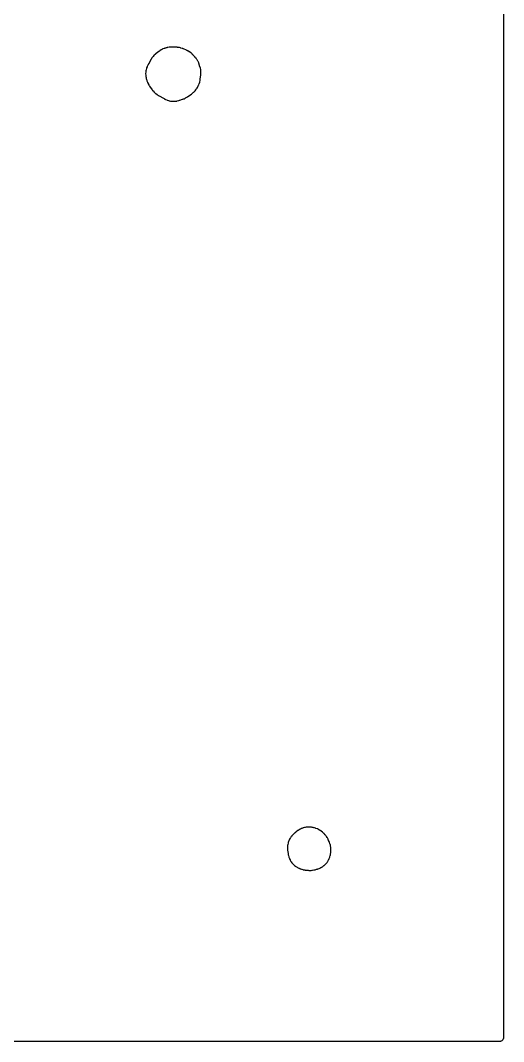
# Model space of a CAD drawing. Header units: millimetres. Extents: x 0 to 300, y 0 to 300.
# Drawn here: x 232 to 300.1, y -0.1 to 144 of the extents above; entities that cross this region are included whole.
import ezdxf

# ---------------------------------------------------------------- set-up
doc = ezdxf.new("R2010")
doc.units = ezdxf.units.MM
doc.layers.add('CUT', color=7, linetype='CONTINUOUS')

msp = doc.modelspace()

# ---------------------------------------------------------------- linework, layer by layer
at = {"layer": 'CUT'}
msp.add_lwpolyline([(300.0625, 298.5625), (300.0625, 1.4375), (300.0625, 0.5522), (300.0589, 0.4788), (300.0503, 0.4206), (300.036, 0.3635), (300.0162, 0.3082), (299.991, 0.255), (299.9608, 0.2046), (299.9257, 0.1573), (299.8863, 0.1137), (299.8427, 0.0743), (299.7954, 0.0392), (299.745, 0.009), (299.6918, -0.0162), (299.6365, -0.036), (299.5794, -0.0503), (299.5212, -0.0589), (299.4478, -0.0625), (298.5625, -0.0625), (1.4375, -0.0625)], dxfattribs=at)
for points in [[(249.9679, 135.0195), (250.0561, 134.8672), (250.0704, 134.8438), (250.0994, 134.7987), (250.107, 134.7872), (250.1569, 134.7133), (250.1647, 134.702), (250.5204, 134.2003), (250.5299, 134.1873), (250.5928, 134.1035), (250.6026, 134.0907), (250.6418, 134.0414), (250.6625, 134.0166), (250.7994, 133.8618), (250.8447, 133.8159), (250.9954, 133.6786), (251.0453, 133.6378), (251.2122, 133.5158), (251.2387, 133.4974), (251.2914, 133.4631), (251.3051, 133.4544), (251.3944, 133.3996), (251.4083, 133.3913), (252.1977, 132.9353), (252.2113, 132.9277), (252.3001, 132.8794), (252.3138, 132.8721), (252.3679, 132.8445), (252.3959, 132.8311), (252.5779, 132.7498), (252.6359, 132.7274), (252.8252, 132.6654), (252.855, 132.6565), (252.878, 132.6503), (252.9062, 132.6434), (253.0906, 132.6029), (253.1191, 132.5973), (253.1293, 132.5956), (253.1561, 132.5917), (253.328, 132.5705), (253.3818, 132.5663), (253.5526, 132.5607), (253.6066, 132.5614), (253.7772, 132.5711), (253.8309, 132.5767), (253.9999, 132.6018), (254.0529, 132.6121), (254.2213, 132.6529), (254.2474, 132.6598), (254.2981, 132.6745), (254.311, 132.6784), (254.3948, 132.7048), (254.4076, 132.709), (254.8228, 132.8501), (254.8365, 132.855), (254.9253, 132.8876), (254.9389, 132.8928), (254.9918, 132.9137), (255.0186, 132.925), (255.1887, 133.0019), (255.2405, 133.0284), (255.4023, 133.1214), (255.4272, 133.1366), (255.475, 133.1673), (255.4872, 133.1753), (255.5656, 133.2283), (255.5775, 133.2366), (256.0582, 133.5789), (256.0699, 133.5874), (256.1454, 133.644), (256.1569, 133.6528), (256.2014, 133.6879), (256.2237, 133.7063), (256.364, 133.8283), (256.4059, 133.8684), (256.532, 134.0015), (256.5698, 134.0455), (256.6841, 134.1921), (256.7014, 134.2154), (256.734, 134.2617), (256.7422, 134.2737), (256.7946, 134.352), (256.8025, 134.3642), (256.9019, 134.5209), (256.909, 134.5325), (256.9549, 134.6085), (256.9618, 134.6203), (256.9883, 134.6666), (257.0013, 134.6906), (257.0812, 134.8464), (257.1039, 134.8961), (257.1685, 135.0563), (257.1866, 135.1078), (257.2363, 135.2732), (257.2496, 135.3262), (257.2846, 135.4977), (257.2894, 135.5246), (257.2977, 135.5773), (257.2996, 135.5908), (257.3114, 135.6788), (257.313, 135.6924), (257.3795, 136.295), (257.381, 136.3104), (257.3895, 136.4106), (257.3906, 136.4261), (257.3941, 136.4864), (257.3951, 136.5174), (257.3964, 136.7157), (257.3936, 136.7775), (257.3748, 136.9723), (257.3656, 137.0335), (257.3263, 137.2279), (257.3193, 137.2581), (257.3043, 137.3166), (257.3003, 137.3316), (257.2727, 137.4283), (257.2683, 137.4432), (257.1714, 137.7532), (257.1662, 137.769), (257.1313, 137.8708), (257.1257, 137.8864), (257.1031, 137.9469), (257.0906, 137.9776), (257.0053, 138.1719), (256.9754, 138.231), (256.8708, 138.4122), (256.8345, 138.4677), (256.7088, 138.6386), (256.6884, 138.6647), (256.6473, 138.7146), (256.6366, 138.7272), (256.5659, 138.8084), (256.5548, 138.8207), (256.3075, 139.0891), (256.297, 139.1002), (256.2278, 139.1714), (256.217, 139.1823), (256.1744, 139.224), (256.1521, 139.2448), (256.0054, 139.3746), (255.9576, 139.4127), (255.8007, 139.5253), (255.7493, 139.5583), (255.5795, 139.6557), (255.5526, 139.6702), (255.4994, 139.6972), (255.4857, 139.704), (255.396, 139.7466), (255.3821, 139.753), (254.9543, 139.9434), (254.9413, 139.949), (254.8562, 139.9844), (254.8431, 139.9897), (254.7915, 140.0098), (254.7648, 140.0195), (254.5925, 140.0774), (254.538, 140.0929), (254.3634, 140.1337), (254.3077, 140.1439), (254.1276, 140.1684), (254.0994, 140.1716), (254.0443, 140.1764), (254.0301, 140.1775), (253.9382, 140.1834), (253.924, 140.1841), (253.4215, 140.2045), (253.4056, 140.2049), (253.3021, 140.2064), (253.2862, 140.2064), (253.224, 140.2056), (253.1922, 140.2044), (252.9885, 140.191), (252.9252, 140.1834), (252.7241, 140.1485), (252.6929, 140.1422), (252.6323, 140.1283), (252.6168, 140.1246), (252.5165, 140.0988), (252.5012, 140.0946), (252.4199, 140.0715), (252.4062, 140.0674), (252.3177, 140.0398), (252.3042, 140.0354), (252.2514, 140.0176), (252.2246, 140.0078), (252.0544, 139.9412), (252.0023, 139.9179), (251.8414, 139.8365), (251.7918, 139.8084), (251.6372, 139.7107), (251.6135, 139.6949), (251.5678, 139.663), (251.5563, 139.6547), (251.4816, 139.5997), (251.4702, 139.5911), (251.1021, 139.3063), (251.0908, 139.2973), (251.0181, 139.2382), (251.007, 139.229), (250.9642, 139.1924), (250.9427, 139.1732), (250.8081, 139.0466), (250.768, 139.0052), (250.6478, 138.8682), (250.6119, 138.823), (250.504, 138.6731), (250.4877, 138.6493), (250.457, 138.6021), (250.4493, 138.5899), (250.4002, 138.5101), (250.3928, 138.4977), (249.9939, 137.8136), (249.9872, 137.8018), (249.9445, 137.7247), (249.9381, 137.7128), (249.9135, 137.6659), (249.9015, 137.6416), (249.8279, 137.4842), (249.8072, 137.4341), (249.7481, 137.2707), (249.7394, 137.2451), (249.7325, 137.2228), (249.7246, 137.1951), (249.6776, 137.0142), (249.671, 136.9862), (249.6643, 136.9538), (249.6588, 136.9239), (249.6286, 136.7311), (249.6223, 136.6706), (249.6119, 136.4785), (249.6117, 136.4176), (249.6209, 136.2254), (249.6269, 136.1648), (249.6559, 135.9719), (249.6612, 135.9419), (249.673, 135.8837), (249.6762, 135.8688), (249.6983, 135.7724), (249.7019, 135.7576), (249.734, 135.632), (249.7376, 135.6187), (249.7617, 135.5328), (249.7655, 135.5196), (249.7812, 135.4683), (249.7898, 135.4423), (249.8489, 135.2765), (249.8696, 135.2257), (249.9426, 135.0682)], [(269.9935, 25.5087), (270.0865, 25.354), (270.1182, 25.3066), (270.2255, 25.1615), (270.2616, 25.1172), (270.3822, 24.983), (270.4223, 24.9424), (270.5552, 24.8202), (270.599, 24.7836), (270.7428, 24.6746), (270.7899, 24.6423), (270.9455, 24.5461), (270.9702, 24.5317), (271.0189, 24.5047), (271.0315, 24.4979), (271.1137, 24.4549), (271.1264, 24.4484), (271.2144, 24.405), (271.2269, 24.399), (271.3085, 24.3611), (271.3211, 24.3554), (271.3707, 24.3337), (271.3963, 24.3232), (271.5621, 24.2597), (271.6147, 24.2423), (271.7833, 24.195), (271.8372, 24.1825), (272.0118, 24.1505), (272.0392, 24.1461), (272.0928, 24.1389), (272.1065, 24.1372), (272.196, 24.1271), (272.2098, 24.1257), (272.5288, 24.0973), (272.5418, 24.0962), (272.6265, 24.0905), (272.6396, 24.0898), (272.6906, 24.0875), (272.7167, 24.0869), (272.8842, 24.0866), (272.9364, 24.0887), (273.101, 24.1028), (273.1528, 24.1095), (273.3178, 24.1383), (273.3435, 24.1433), (273.3933, 24.1542), (273.4061, 24.1572), (273.4886, 24.1772), (273.5012, 24.1804), (273.7107, 24.236), (273.7248, 24.2399), (273.8164, 24.2666), (273.8304, 24.2709), (273.885, 24.2883), (273.9127, 24.2979), (274.0889, 24.3636), (274.1427, 24.3868), (274.3093, 24.4683), (274.3607, 24.4967), (274.5207, 24.5954), (274.5453, 24.6114), (274.5604, 24.6218), (274.5853, 24.6399), (274.7446, 24.7618), (274.7686, 24.7811), (274.7898, 24.7992), (274.8139, 24.8209), (274.9646, 24.9637), (275.0091, 25.0107), (275.1416, 25.1667), (275.1808, 25.2183), (275.2973, 25.39), (275.3148, 25.4173), (275.3292, 25.4413), (275.3452, 25.4696), (275.4441, 25.6559), (275.4586, 25.685), (275.4706, 25.7109), (275.4835, 25.7408), (275.5608, 25.9347), (275.5816, 25.9964), (275.6374, 26.1975), (275.6453, 26.2292), (275.6589, 26.2912), (275.6622, 26.3072), (275.6822, 26.4112), (275.685, 26.4272), (275.6874, 26.4419), (275.6897, 26.4574), (275.7035, 26.558), (275.7055, 26.5735), (275.7122, 26.6342), (275.7148, 26.6653), (275.7264, 26.8653), (275.7268, 26.9278), (275.7175, 27.1279), (275.7153, 27.1591), (275.7093, 27.2198), (275.7076, 27.2353), (275.695, 27.3361), (275.6928, 27.3516), (275.6796, 27.4385), (275.6775, 27.4514), (275.663, 27.535), (275.6606, 27.5479), (275.6508, 27.5979), (275.6452, 27.6234), (275.6058, 27.7861), (275.5914, 27.8362), (275.538, 27.9949), (275.5291, 28.0194), (275.5108, 28.067), (275.506, 28.0792), (275.4737, 28.1577), (275.4686, 28.1697), (275.4024, 28.3215), (275.3967, 28.334), (275.3592, 28.4149), (275.3533, 28.4273), (275.3296, 28.4754), (275.3169, 28.4998), (275.2321, 28.6539), (275.2035, 28.7007), (275.105, 28.8464), (275.0891, 28.8688), (275.057, 28.9118), (275.0487, 28.9227), (274.9938, 28.993), (274.9852, 29.0037), (274.9018, 29.1057), (274.8908, 29.1188), (274.8181, 29.2026), (274.8067, 29.2153), (274.7617, 29.2643), (274.7379, 29.2888), (274.581, 29.4412), (274.5295, 29.4859), (274.3563, 29.6195), (274.3287, 29.6396), (274.2738, 29.6772), (274.2596, 29.6866), (274.1663, 29.7466), (274.1518, 29.7557), (274.1434, 29.7607), (274.1318, 29.7676), (274.0559, 29.8111), (274.0442, 29.8177), (273.998, 29.8428), (273.9741, 29.8552), (273.8189, 29.9308), (273.7695, 29.9522), (273.6104, 30.0128), (273.5593, 30.0296), (273.3932, 30.0764), (273.3671, 30.0831), (273.3159, 30.095), (273.3028, 30.0979), (273.2171, 30.1159), (273.2039, 30.1185), (273.0852, 30.1406), (273.0722, 30.1429), (272.9877, 30.1568), (272.9747, 30.1587), (272.9237, 30.166), (272.8975, 30.1691), (272.7294, 30.1853), (272.6768, 30.1881), (272.5102, 30.1896), (272.4575, 30.1877), (272.2919, 30.1746), (272.2394, 30.168), (272.0729, 30.1399), (272.0205, 30.1286), (271.854, 30.0849), (271.8025, 30.0689), (271.6424, 30.011), (271.5926, 29.9905), (271.4381, 29.9184), (271.3904, 29.8934), (271.241, 29.8066), (271.218, 29.7926), (271.1737, 29.7641), (271.1624, 29.7567), (271.0899, 29.7077), (271.0788, 29.7), (270.8394, 29.5304), (270.8256, 29.5204), (270.7372, 29.4539), (270.7237, 29.4435), (270.6718, 29.4021), (270.6458, 29.3801), (270.4809, 29.2326), (270.4562, 29.2092), (270.4093, 29.1622), (270.3975, 29.15), (270.3215, 29.0694), (270.31, 29.0569), (270.2705, 29.0125), (270.2605, 29.0009), (270.1966, 28.9253), (270.1869, 28.9136), (270.1496, 28.8672), (270.1312, 28.843), (270.0168, 28.6847), (269.9836, 28.6336), (269.8872, 28.4669), (269.8595, 28.4127), (269.7805, 28.2371), (269.7583, 28.1803), (269.6975, 27.9976), (269.6813, 27.9389), (269.6387, 27.7483), (269.6329, 27.7184), (269.6295, 27.6988), (269.6253, 27.67), (269.6026, 27.4818), (269.5998, 27.4528), (269.599, 27.4417), (269.5977, 27.4138), (269.5932, 27.2352), (269.5944, 27.1795), (269.6065, 27.0012), (269.6091, 26.9734), (269.6153, 26.9193), (269.617, 26.9055), (269.6295, 26.8158), (269.6315, 26.802), (269.7005, 26.3769), (269.703, 26.3628), (269.72, 26.2716), (269.7228, 26.2576), (269.7343, 26.2031), (269.7409, 26.1753), (269.7872, 25.9983), (269.8043, 25.9438), (269.8664, 25.7743), (269.8885, 25.7217), (269.9664, 25.5589)]]:
    msp.add_lwpolyline(points, close=True, dxfattribs=at)

doc.saveas('drawing.dxf')
